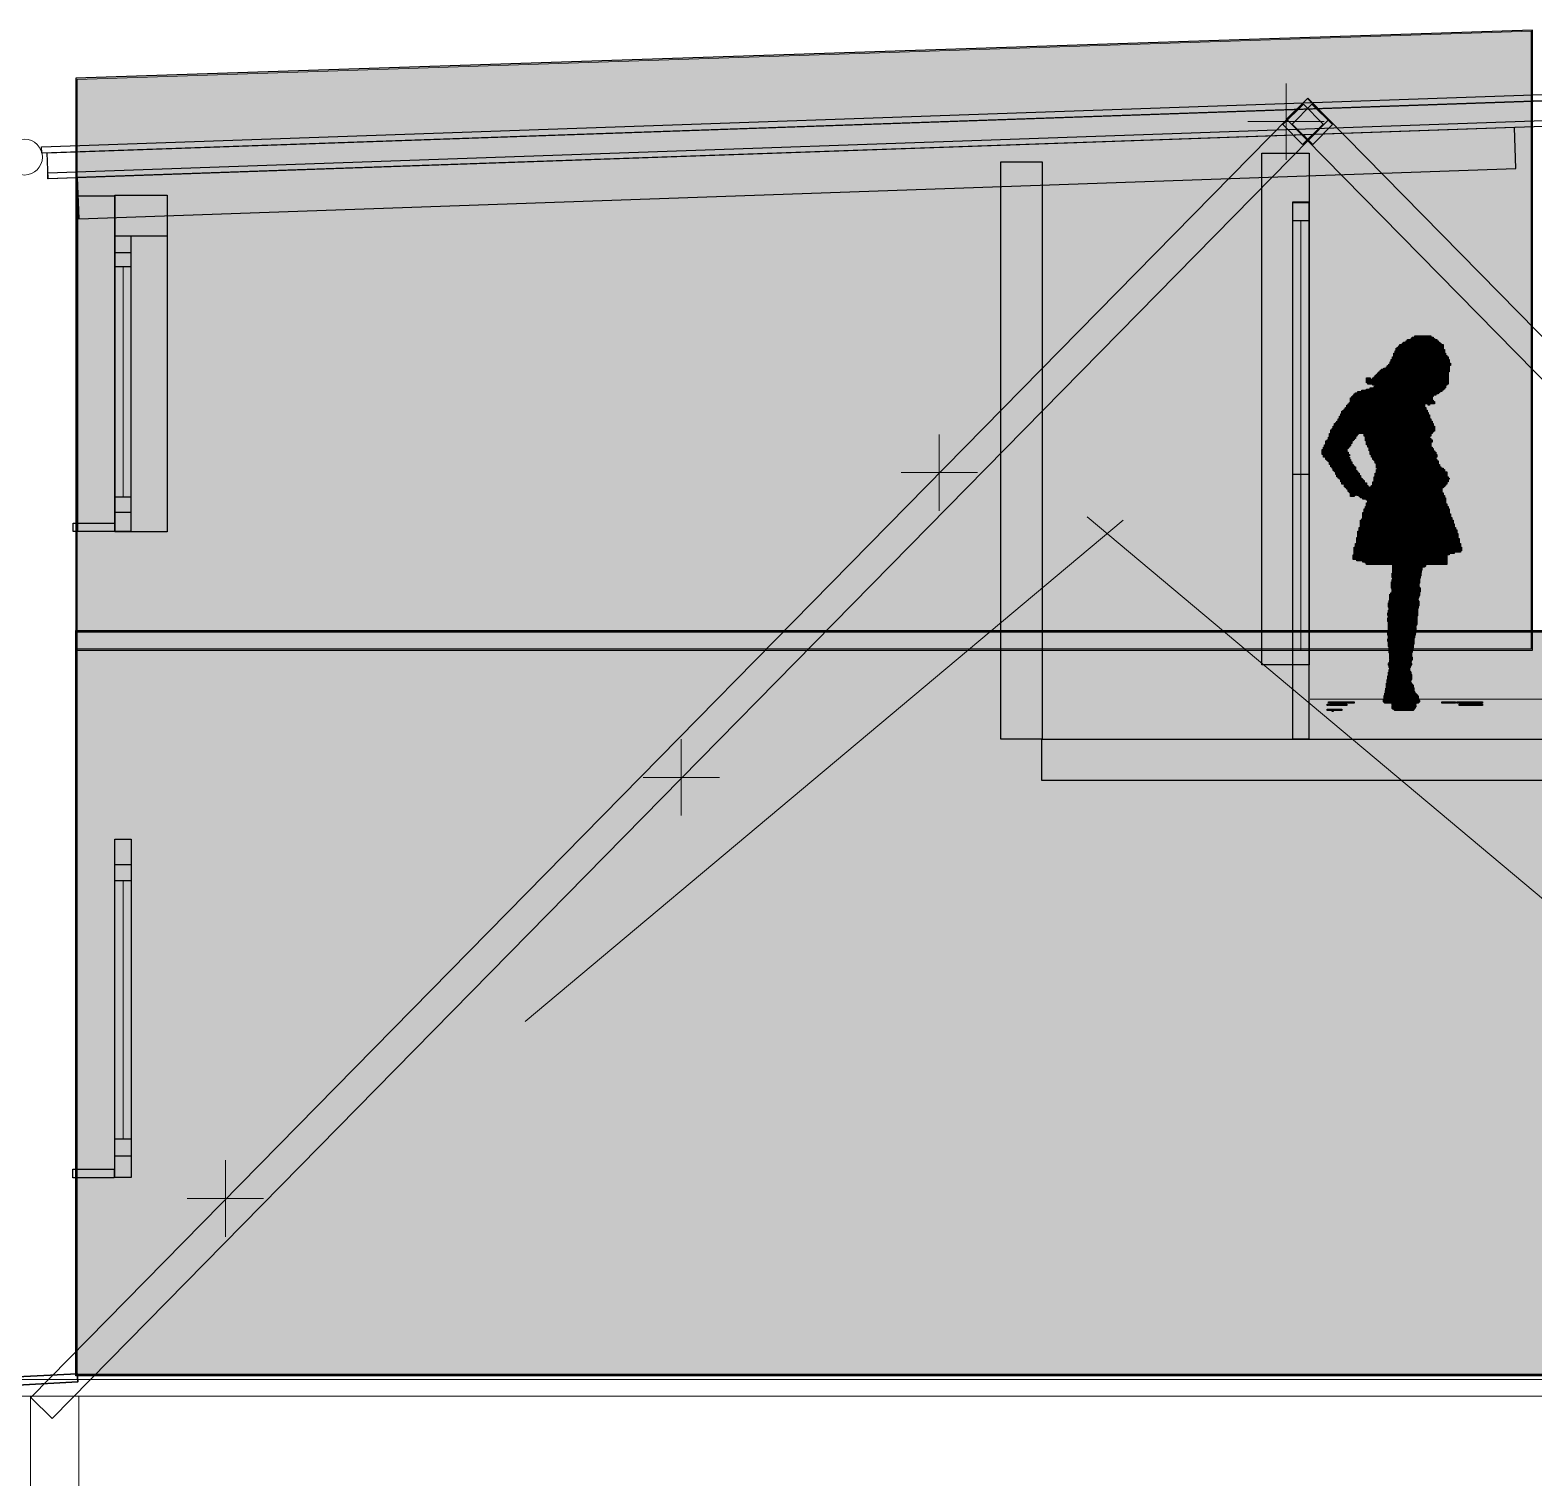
# Model space of a CAD drawing. Header units: millimetres. Extents: x 2 to 42044, y 4087 to 28530.
# Drawn here: x 7389 to 14192, y 17712 to 24261 of the extents above; entities that cross this region are included whole.
import ezdxf

# ---------------------------------------------------------------- set-up
doc = ezdxf.new("R2010")
doc.units = ezdxf.units.MM
doc.header["$LTSCALE"] = 50
doc.linetypes.add('PDF_56-4_56-4_0-0_0-0', pattern=[112.8, 56.4, -56.4, 0, 0])
doc.linetypes.add('PDF_70-6_70-6_0-0_0-0', pattern=[141.2, 70.6, -70.6, 0, 0])
for name, color, linetype in [('00_Wand_Bestand', 7, 'Continuous'), ('01_Daemmung_neu', 9, 'Continuous'), ('05_Linien_stark', 7, 'Continuous'), ('06_Linien_fein', 3, 'Continuous'), ('07_Bemassung', 6, 'Continuous')]:
    doc.layers.add(name, color=color, linetype=linetype)

msp = doc.modelspace()

# ---------------------------------------------------------------- hatches: boundary and pattern name
at = {"layer": '00_Wand_Bestand'}
for points in [[(13619.2, 22861.2), (13753.2, 22861.2), (13753.2, 22855.6), (13619.2, 22855.6)], [(13636, 22866.8), (13742.1, 22866.8), (13742.1, 22861.2), (13636, 22861.2)], [(13641.6, 22872.4), (13736.5, 22872.4), (13736.5, 22866.8), (13641.6, 22866.8)], [(13652.7, 22878), (13725.3, 22878), (13725.3, 22872.3), (13652.7, 22872.3)], [(13557.8, 22799.7), (13792.3, 22799.7), (13792.3, 22794.1), (13557.8, 22794.1)], [(13557.8, 22794), (13792.3, 22794), (13792.3, 22788.5), (13557.8, 22788.5)], [(13557.8, 22788.5), (13797.9, 22788.5), (13797.9, 22782.9), (13557.8, 22782.9)], [(13563.4, 22810.8), (13786.7, 22810.8), (13786.7, 22805.2), (13563.4, 22805.2)], [(13563.4, 22805.3), (13786.7, 22805.3), (13786.7, 22799.7), (13563.4, 22799.7)], [(13569, 22822), (13781.1, 22822), (13781.1, 22816.4), (13569, 22816.4)], [(13569, 22816.4), (13786.7, 22816.4), (13786.7, 22810.9), (13569, 22810.9)], [(13574.5, 22827.6), (13781.1, 22827.6), (13781.1, 22822), (13574.5, 22822)], [(13580.1, 22833.2), (13781.1, 22833.2), (13781.1, 22827.6), (13580.1, 22827.6)], [(13585.7, 22838.8), (13781.1, 22838.8), (13781.1, 22833.2), (13585.7, 22833.2)], [(13596.9, 22844.4), (13770, 22844.4), (13770, 22838.8), (13596.9, 22838.8)], [(13602.5, 22850), (13764.4, 22850), (13764.4, 22844.4), (13602.5, 22844.4)], [(13613.6, 22855.6), (13758.8, 22855.6), (13758.8, 22850), (13613.6, 22850)], [(13496.4, 22721.4), (13809.1, 22721.4), (13809.1, 22715.7), (13496.4, 22715.7)], [(13502, 22727), (13809, 22727), (13809, 22721.4), (13502, 22721.4)], [(13513.2, 22732.6), (13809.1, 22732.6), (13809.1, 22727), (13513.2, 22727)], [(13524.3, 22738.1), (13809.1, 22738.1), (13809.1, 22732.5), (13524.3, 22732.5)], [(13529.9, 22743.7), (13809, 22743.7), (13809, 22738.2), (13529.9, 22738.2)], [(13535.5, 22749.3), (13814.7, 22749.3), (13814.7, 22743.7), (13535.5, 22743.7)], [(13541.1, 22760.5), (13809, 22760.5), (13809, 22754.9), (13541.1, 22754.9)], [(13541.1, 22754.9), (13814.6, 22754.9), (13814.6, 22749.3), (13541.1, 22749.3)], [(13546.6, 22771.7), (13809, 22771.7), (13809, 22766.1), (13546.6, 22766.1)], [(13546.6, 22766.1), (13809, 22766.1), (13809, 22760.5), (13546.6, 22760.5)], [(13552.2, 22782.9), (13803.5, 22782.9), (13803.5, 22777.3), (13552.2, 22777.3)], [(13552.2, 22777.3), (13803.5, 22777.3), (13803.5, 22771.7), (13552.2, 22771.7)], [(13435, 22682.2), (13803.5, 22682.2), (13803.5, 22676.7), (13435, 22676.7)], [(13435, 22676.6), (13803.5, 22676.6), (13803.5, 22671), (13435, 22671)], [(13435, 22671), (13803.5, 22671), (13803.5, 22665.4), (13435, 22665.4)], [(13440.6, 22665.5), (13803.5, 22665.5), (13803.5, 22659.9), (13440.6, 22659.9)], [(13462.9, 22659.8), (13797.9, 22659.8), (13797.9, 22654.3), (13462.9, 22654.3)], [(13468.5, 22693.4), (13803.5, 22693.4), (13803.5, 22687.8), (13468.5, 22687.8)], [(13474.1, 22699), (13803.5, 22699), (13803.5, 22693.4), (13474.1, 22693.4)], [(13474.1, 22654.3), (13792.3, 22654.3), (13792.3, 22648.7), (13474.1, 22648.7)], [(13479.6, 22704.6), (13803.4, 22704.6), (13803.4, 22699), (13479.6, 22699)], [(13485.2, 22710.2), (13803.5, 22710.2), (13803.5, 22704.6), (13485.2, 22704.6)], [(13490.8, 22715.8), (13803.5, 22715.8), (13803.5, 22710.2), (13490.8, 22710.2)], [(13362.4, 22598.4), (13730.9, 22598.4), (13730.9, 22592.7), (13362.4, 22592.7)], [(13362.4, 22592.7), (13730.9, 22592.7), (13730.9, 22587.2), (13362.4, 22587.2)], [(13362.4, 22587.1), (13736.5, 22587.1), (13736.5, 22581.6), (13362.4, 22581.6)], [(13368, 22603.9), (13730.9, 22603.9), (13730.9, 22598.3), (13368, 22598.3)], [(13373.6, 22609.5), (13736.5, 22609.5), (13736.5, 22604), (13373.6, 22604)], [(13379.2, 22615.1), (13747.6, 22615.1), (13747.6, 22609.5), (13379.2, 22609.5)], [(13384.7, 22620.7), (13758.8, 22620.7), (13758.8, 22615.1), (13384.7, 22615.1)], [(13395.9, 22626.3), (13764.4, 22626.3), (13764.4, 22620.7), (13395.9, 22620.7)], [(13412.7, 22631.9), (13775.6, 22631.9), (13775.6, 22626.3), (13412.7, 22626.3)], [(13435, 22637.5), (13781.1, 22637.5), (13781.1, 22631.9), (13435, 22631.9)], [(13451.7, 22643.1), (13786.7, 22643.1), (13786.7, 22637.5), (13451.7, 22637.5)], [(13468.5, 22648.7), (13792.3, 22648.7), (13792.3, 22643.1), (13468.5, 22643.1)], [(13317.8, 22525.7), (13714.1, 22525.7), (13714.1, 22520.1), (13317.8, 22520.1)], [(13317.8, 22520.1), (13719.7, 22520.1), (13719.7, 22514.5), (13317.8, 22514.5)], [(13323.4, 22536.8), (13708.6, 22536.8), (13708.6, 22531.2), (13323.4, 22531.2)], [(13323.4, 22531.2), (13714.1, 22531.2), (13714.1, 22525.6), (13323.4, 22525.6)], [(13328.9, 22542.4), (13708.6, 22542.4), (13708.6, 22536.8), (13328.9, 22536.8)], [(13334.5, 22548), (13703, 22548), (13703, 22542.4), (13334.5, 22542.4)], [(13340.1, 22553.6), (13703, 22553.6), (13703, 22548), (13340.1, 22548)], [(13345.7, 22564.8), (13697.4, 22564.8), (13697.4, 22559.2), (13345.7, 22559.2)], [(13345.7, 22559.2), (13697.4, 22559.2), (13697.4, 22553.6), (13345.7, 22553.6)], [(13356.8, 22576), (13742, 22576), (13742, 22570.4), (13356.8, 22570.4)], [(13362.4, 22581.6), (13742.1, 22581.6), (13742.1, 22576), (13362.4, 22576)], [(13273.1, 22452.9), (13742, 22452.9), (13742, 22447.4), (13273.1, 22447.4)], [(13278.7, 22458.6), (13742.1, 22458.6), (13742.1, 22453), (13278.7, 22453)], [(13284.3, 22469.7), (13742.1, 22469.7), (13742.1, 22464.1), (13284.3, 22464.1)], [(13284.3, 22464.1), (13742.1, 22464.1), (13742.1, 22458.5), (13284.3, 22458.5)], [(13289.8, 22480.9), (13736.5, 22480.9), (13736.5, 22475.3), (13289.8, 22475.3)], [(13289.8, 22475.3), (13736.5, 22475.3), (13736.5, 22469.7), (13289.8, 22469.7)], [(13295.5, 22486.5), (13730.9, 22486.5), (13730.9, 22480.9), (13295.5, 22480.9)], [(13301, 22492.1), (13730.9, 22492.1), (13730.9, 22486.5), (13301, 22486.5)], [(13306.6, 22503.3), (13725.3, 22503.3), (13725.3, 22497.7), (13306.6, 22497.7)], [(13306.6, 22497.7), (13725.3, 22497.7), (13725.3, 22492.1), (13306.6, 22492.1)], [(13312.2, 22514.5), (13719.7, 22514.5), (13719.7, 22508.8), (13312.2, 22508.8)], [(13312.2, 22508.9), (13719.7, 22508.9), (13719.7, 22503.3), (13312.2, 22503.3)], [(13273.1, 22447.4), (13736.5, 22447.4), (13736.5, 22441.8), (13273.1, 22441.8)], [(13273.1, 22441.8), (13730.9, 22441.8), (13730.9, 22436.2), (13273.1, 22436.2)], [(13273.1, 22296.4), (13373.6, 22296.4), (13373.6, 22290.8), (13273.1, 22290.8)], [(13273.1, 22290.8), (13379.2, 22290.8), (13379.2, 22285.2), (13273.1, 22285.2)], [(13479.6, 22296.4), (13507.5, 22296.4), (13507.5, 22290.8), (13479.6, 22290.8)], [(13479.6, 22290.8), (13507.5, 22290.8), (13507.5, 22285.2), (13479.6, 22285.2)], [(13513.2, 22296.4), (13764.4, 22296.4), (13764.4, 22290.8), (13513.2, 22290.8)], [(13513.2, 22290.8), (13764.4, 22290.8), (13764.4, 22285.2), (13513.2, 22285.2)], [(13345.7, 22190.1), (13775.6, 22190.1), (13775.6, 22184.5), (13345.7, 22184.5)], [(13351.3, 22184.5), (13775.6, 22184.5), (13775.6, 22178.9), (13351.3, 22178.9)], [(13351.3, 22178.9), (13775.6, 22178.9), (13775.6, 22173.4), (13351.3, 22173.4)], [(13356.8, 22173.3), (13775.5, 22173.3), (13775.5, 22167.7), (13356.8, 22167.7)], [(13362.4, 22167.8), (13781.1, 22167.8), (13781.1, 22162.2), (13362.4, 22162.2)], [(13407.1, 22151), (13786.7, 22151), (13786.7, 22145.4), (13407.1, 22145.4)], [(13418.3, 22145.4), (13792.3, 22145.4), (13792.3, 22139.8), (13418.3, 22139.8)], [(13435, 22139.8), (13792.3, 22139.8), (13792.3, 22134.2), (13435, 22134.2)], [(13435, 22123), (13792.3, 22123), (13792.3, 22117.4), (13435, 22117.4)], [(13435, 22117.4), (13797.9, 22117.4), (13797.9, 22111.8), (13435, 22111.8)], [(13435, 22111.8), (13797.9, 22111.8), (13797.9, 22106.2), (13435, 22106.2)], [(13440.6, 22134.2), (13792.3, 22134.2), (13792.3, 22128.6), (13440.6, 22128.6)], [(13407.1, 22044.7), (13825.8, 22044.7), (13825.8, 22039.2), (13407.1, 22039.2)], [(13412.7, 22050.3), (13820.2, 22050.3), (13820.2, 22044.7), (13412.7, 22044.7)], [(13418.3, 22078.3), (13809, 22078.3), (13809, 22072.7), (13418.3, 22072.7)], [(13418.3, 22072.7), (13814.6, 22072.7), (13814.6, 22067.1), (13418.3, 22067.1)], [(13418.3, 22067.1), (13814.6, 22067.1), (13814.6, 22061.5), (13418.3, 22061.5)], [(13418.3, 22061.5), (13814.6, 22061.5), (13814.6, 22055.9), (13418.3, 22055.9)], [(13418.3, 22055.9), (13820.2, 22055.9), (13820.2, 22050.3), (13418.3, 22050.3)], [(13423.8, 22095.1), (13809, 22095.1), (13809, 22089.5), (13423.8, 22089.5)], [(13423.8, 22089.5), (13809, 22089.5), (13809, 22083.9), (13423.8, 22083.9)], [(13423.8, 22083.9), (13809, 22083.9), (13809, 22078.3), (13423.8, 22078.3)], [(13429.4, 22106.2), (13803.5, 22106.2), (13803.5, 22100.6), (13429.4, 22100.6)], [(13429.4, 22100.6), (13803.5, 22100.6), (13803.5, 22095), (13429.4, 22095)], [(13395.9, 21994.4), (13842.5, 21994.4), (13842.5, 21988.8), (13395.9, 21988.8)], [(13395.9, 21988.8), (13842.5, 21988.8), (13842.5, 21983.2), (13395.9, 21983.2)], [(13395.9, 21983.2), (13848.1, 21983.2), (13848.1, 21977.6), (13395.9, 21977.6)], [(13395.9, 21977.6), (13848.1, 21977.6), (13848.1, 21972), (13395.9, 21972)], [(13395.9, 21972), (13848.1, 21972), (13848.1, 21966.4), (13395.9, 21966.4)], [(13401.5, 22011.2), (13837, 22011.2), (13837, 22005.6), (13401.5, 22005.6)], [(13401.5, 22005.6), (13837, 22005.6), (13837, 22000), (13401.5, 22000)], [(13401.5, 22000), (13842.6, 22000), (13842.6, 21994.4), (13401.5, 21994.4)], [(13407.1, 22039.1), (13825.8, 22039.1), (13825.8, 22033.5), (13407.1, 22033.5)], [(13407.1, 22033.6), (13825.8, 22033.6), (13825.8, 22028), (13407.1, 22028)], [(13407.1, 22027.9), (13831.4, 22027.9), (13831.4, 22022.3), (13407.1, 22022.3)], [(13407.1, 22022.3), (13831.4, 22022.3), (13831.4, 22016.8), (13407.1, 22016.8)], [(13407.1, 22016.8), (13831.4, 22016.8), (13831.4, 22011.2), (13407.1, 22011.2)], [(13379.2, 21921.7), (13864.9, 21921.7), (13864.9, 21916.1), (13379.2, 21916.1)], [(13379.2, 21916.1), (13864.9, 21916.1), (13864.9, 21910.5), (13379.2, 21910.5)], [(13379.2, 21910.5), (13864.9, 21910.5), (13864.9, 21904.9), (13379.2, 21904.9)], [(13379.2, 21904.9), (13859.3, 21904.9), (13859.3, 21899.3), (13379.2, 21899.3)], [(13384.7, 21938.5), (13859.3, 21938.5), (13859.3, 21932.9), (13384.7, 21932.9)], [(13384.7, 21932.9), (13859.3, 21932.9), (13859.3, 21927.3), (13384.7, 21927.3)], [(13384.7, 21927.3), (13859.3, 21927.3), (13859.3, 21921.7), (13384.7, 21921.7)], [(13390.4, 21966.4), (13848.1, 21966.4), (13848.1, 21960.8), (13390.4, 21960.8)], [(13390.4, 21960.9), (13853.7, 21960.9), (13853.7, 21955.3), (13390.4, 21955.3)], [(13390.4, 21955.2), (13853.7, 21955.2), (13853.7, 21949.7), (13390.4, 21949.7)], [(13390.4, 21949.7), (13853.7, 21949.7), (13853.7, 21944), (13390.4, 21944)], [(13390.4, 21944.1), (13853.7, 21944.1), (13853.7, 21938.5), (13390.4, 21938.5)], [(13373.6, 21888.1), (13797.9, 21888.1), (13797.9, 21882.6), (13373.6, 21882.6)], [(13373.6, 21882.6), (13797.9, 21882.6), (13797.9, 21877), (13373.6, 21877)], [(13373.6, 21877), (13797.9, 21877), (13797.9, 21871.4), (13373.6, 21871.4)], [(13373.6, 21871.4), (13797.9, 21871.4), (13797.9, 21865.8), (13373.6, 21865.8)], [(13379.2, 21899.3), (13831.4, 21899.3), (13831.4, 21893.7), (13379.2, 21893.7)], [(13379.2, 21893.7), (13809, 21893.7), (13809, 21888.1), (13379.2, 21888.1)], [(13390.4, 21865.8), (13797.9, 21865.8), (13797.9, 21860.2), (13390.4, 21860.2)], [(13418.3, 21860.2), (13797.9, 21860.2), (13797.9, 21854.6), (13418.3, 21854.6)], [(13429.4, 21854.6), (13797.9, 21854.6), (13797.9, 21849), (13429.4, 21849)], [(13435, 21849), (13797.9, 21849), (13797.9, 21843.4), (13435, 21843.4)], [(13256.4, 21211.5), (13262, 21211.5), (13262, 21205.9), (13256.4, 21205.9)], [(13261.9, 21222.7), (13379.2, 21222.7), (13379.2, 21217.1), (13261.9, 21217.1)], [(13267.5, 21211.5), (13345.7, 21211.5), (13345.7, 21205.9), (13267.5, 21205.9)], [(13775.5, 21222.7), (13837, 21222.7), (13837, 21217.1), (13775.5, 21217.1)], [(13842.5, 21222.7), (13959.8, 21222.7), (13959.8, 21217.1), (13842.5, 21217.1)], [(13853.7, 21211.5), (13959.8, 21211.5), (13959.8, 21205.9), (13853.7, 21205.9)]]:
    msp.add_hatch(color=7, dxfattribs=at).paths.add_polyline_path(points)
at = {"layer": '01_Daemmung_neu'}
for points in [[(14184.6, 21456.2), (14184.6, 24261.3), (7596.8, 24043.3), (7596.8, 21456.2)], [(13149.3, 23926.4), (13055.7, 23834.4), (13145.6, 23743), (13239.1, 23835)], [(13187.4, 23926.5), (13281, 23834.5), (13191.3, 23743.3), (13097.8, 23835.3)], [(7596.5, 21545.3), (18780, 21545.3), (18780, 18174), (7596.5, 18174)]]:
    msp.add_hatch(color=7, dxfattribs=at).paths.add_polyline_path(points)
at = {"layer": '07_Bemassung'}
for points in [[(13256.4, 21189.2), (13323.4, 21189.2), (13323.4, 21183.6), (13256.4, 21183.6)], [(13278.7, 21183.5), (13284.3, 21183.5), (13284.3, 21178), (13278.7, 21178)]]:
    msp.add_hatch(color=7, dxfattribs=at).paths.add_polyline_path(points)

# ---------------------------------------------------------------- linework, layer by layer
at = {"layer": '00_Wand_Bestand'}
for points in [[(13619.2, 22861.2), (13753.2, 22861.2), (13753.2, 22855.6), (13619.2, 22855.6)], [(13636, 22866.8), (13742.1, 22866.8), (13742.1, 22861.2), (13636, 22861.2)], [(13641.6, 22872.4), (13736.5, 22872.4), (13736.5, 22866.8), (13641.6, 22866.8)], [(13652.7, 22878), (13725.3, 22878), (13725.3, 22872.3), (13652.7, 22872.3)], [(13557.8, 22799.7), (13792.3, 22799.7), (13792.3, 22794.1), (13557.8, 22794.1)], [(13557.8, 22794), (13792.3, 22794), (13792.3, 22788.5), (13557.8, 22788.5)], [(13557.8, 22788.5), (13797.9, 22788.5), (13797.9, 22782.9), (13557.8, 22782.9)], [(13563.4, 22810.8), (13786.7, 22810.8), (13786.7, 22805.2), (13563.4, 22805.2)], [(13563.4, 22805.3), (13786.7, 22805.3), (13786.7, 22799.7), (13563.4, 22799.7)], [(13569, 22822), (13781.1, 22822), (13781.1, 22816.4), (13569, 22816.4)], [(13569, 22816.4), (13786.7, 22816.4), (13786.7, 22810.9), (13569, 22810.9)], [(13574.5, 22827.6), (13781.1, 22827.6), (13781.1, 22822), (13574.5, 22822)], [(13580.1, 22833.2), (13781.1, 22833.2), (13781.1, 22827.6), (13580.1, 22827.6)], [(13585.7, 22838.8), (13781.1, 22838.8), (13781.1, 22833.2), (13585.7, 22833.2)], [(13596.9, 22844.4), (13770, 22844.4), (13770, 22838.8), (13596.9, 22838.8)], [(13602.5, 22850), (13764.4, 22850), (13764.4, 22844.4), (13602.5, 22844.4)], [(13613.6, 22855.6), (13758.8, 22855.6), (13758.8, 22850), (13613.6, 22850)], [(13496.4, 22721.4), (13809.1, 22721.4), (13809.1, 22715.7), (13496.4, 22715.7)], [(13502, 22727), (13809, 22727), (13809, 22721.4), (13502, 22721.4)], [(13513.2, 22732.6), (13809.1, 22732.6), (13809.1, 22727), (13513.2, 22727)], [(13524.3, 22738.1), (13809.1, 22738.1), (13809.1, 22732.5), (13524.3, 22732.5)], [(13529.9, 22743.7), (13809, 22743.7), (13809, 22738.2), (13529.9, 22738.2)], [(13535.5, 22749.3), (13814.7, 22749.3), (13814.7, 22743.7), (13535.5, 22743.7)], [(13541.1, 22760.5), (13809, 22760.5), (13809, 22754.9), (13541.1, 22754.9)], [(13541.1, 22754.9), (13814.6, 22754.9), (13814.6, 22749.3), (13541.1, 22749.3)], [(13546.6, 22771.7), (13809, 22771.7), (13809, 22766.1), (13546.6, 22766.1)], [(13546.6, 22766.1), (13809, 22766.1), (13809, 22760.5), (13546.6, 22760.5)], [(13552.2, 22782.9), (13803.5, 22782.9), (13803.5, 22777.3), (13552.2, 22777.3)], [(13552.2, 22777.3), (13803.5, 22777.3), (13803.5, 22771.7), (13552.2, 22771.7)], [(13435, 22682.2), (13803.5, 22682.2), (13803.5, 22676.7), (13435, 22676.7)], [(13435, 22676.6), (13803.5, 22676.6), (13803.5, 22671), (13435, 22671)], [(13435, 22671), (13803.5, 22671), (13803.5, 22665.4), (13435, 22665.4)], [(13440.6, 22665.5), (13803.5, 22665.5), (13803.5, 22659.9), (13440.6, 22659.9)], [(13462.9, 22659.8), (13797.9, 22659.8), (13797.9, 22654.3), (13462.9, 22654.3)], [(13468.5, 22693.4), (13803.5, 22693.4), (13803.5, 22687.8), (13468.5, 22687.8)], [(13474.1, 22699), (13803.5, 22699), (13803.5, 22693.4), (13474.1, 22693.4)], [(13474.1, 22654.3), (13792.3, 22654.3), (13792.3, 22648.7), (13474.1, 22648.7)], [(13479.6, 22704.6), (13803.4, 22704.6), (13803.4, 22699), (13479.6, 22699)], [(13485.2, 22710.2), (13803.5, 22710.2), (13803.5, 22704.6), (13485.2, 22704.6)], [(13490.8, 22715.8), (13803.5, 22715.8), (13803.5, 22710.2), (13490.8, 22710.2)], [(13362.4, 22598.4), (13730.9, 22598.4), (13730.9, 22592.7), (13362.4, 22592.7)], [(13362.4, 22592.7), (13730.9, 22592.7), (13730.9, 22587.2), (13362.4, 22587.2)], [(13362.4, 22587.1), (13736.5, 22587.1), (13736.5, 22581.6), (13362.4, 22581.6)], [(13368, 22603.9), (13730.9, 22603.9), (13730.9, 22598.3), (13368, 22598.3)], [(13373.6, 22609.5), (13736.5, 22609.5), (13736.5, 22604), (13373.6, 22604)], [(13379.2, 22615.1), (13747.6, 22615.1), (13747.6, 22609.5), (13379.2, 22609.5)], [(13384.7, 22620.7), (13758.8, 22620.7), (13758.8, 22615.1), (13384.7, 22615.1)], [(13395.9, 22626.3), (13764.4, 22626.3), (13764.4, 22620.7), (13395.9, 22620.7)], [(13412.7, 22631.9), (13775.6, 22631.9), (13775.6, 22626.3), (13412.7, 22626.3)], [(13435, 22637.5), (13781.1, 22637.5), (13781.1, 22631.9), (13435, 22631.9)], [(13451.7, 22643.1), (13786.7, 22643.1), (13786.7, 22637.5), (13451.7, 22637.5)], [(13468.5, 22648.7), (13792.3, 22648.7), (13792.3, 22643.1), (13468.5, 22643.1)], [(13317.8, 22525.7), (13714.1, 22525.7), (13714.1, 22520.1), (13317.8, 22520.1)], [(13317.8, 22520.1), (13719.7, 22520.1), (13719.7, 22514.5), (13317.8, 22514.5)], [(13323.4, 22536.8), (13708.6, 22536.8), (13708.6, 22531.2), (13323.4, 22531.2)], [(13323.4, 22531.2), (13714.1, 22531.2), (13714.1, 22525.6), (13323.4, 22525.6)], [(13328.9, 22542.4), (13708.6, 22542.4), (13708.6, 22536.8), (13328.9, 22536.8)], [(13334.5, 22548), (13703, 22548), (13703, 22542.4), (13334.5, 22542.4)], [(13340.1, 22553.6), (13703, 22553.6), (13703, 22548), (13340.1, 22548)], [(13345.7, 22564.8), (13697.4, 22564.8), (13697.4, 22559.2), (13345.7, 22559.2)], [(13345.7, 22559.2), (13697.4, 22559.2), (13697.4, 22553.6), (13345.7, 22553.6)], [(13356.8, 22576), (13742, 22576), (13742, 22570.4), (13356.8, 22570.4)], [(13362.4, 22581.6), (13742.1, 22581.6), (13742.1, 22576), (13362.4, 22576)], [(13273.1, 22452.9), (13742, 22452.9), (13742, 22447.4), (13273.1, 22447.4)], [(13278.7, 22458.6), (13742.1, 22458.6), (13742.1, 22453), (13278.7, 22453)], [(13284.3, 22469.7), (13742.1, 22469.7), (13742.1, 22464.1), (13284.3, 22464.1)], [(13284.3, 22464.1), (13742.1, 22464.1), (13742.1, 22458.5), (13284.3, 22458.5)], [(13289.8, 22480.9), (13736.5, 22480.9), (13736.5, 22475.3), (13289.8, 22475.3)], [(13289.8, 22475.3), (13736.5, 22475.3), (13736.5, 22469.7), (13289.8, 22469.7)], [(13295.5, 22486.5), (13730.9, 22486.5), (13730.9, 22480.9), (13295.5, 22480.9)], [(13301, 22492.1), (13730.9, 22492.1), (13730.9, 22486.5), (13301, 22486.5)], [(13306.6, 22503.3), (13725.3, 22503.3), (13725.3, 22497.7), (13306.6, 22497.7)], [(13306.6, 22497.7), (13725.3, 22497.7), (13725.3, 22492.1), (13306.6, 22492.1)], [(13312.2, 22514.5), (13719.7, 22514.5), (13719.7, 22508.8), (13312.2, 22508.8)], [(13312.2, 22508.9), (13719.7, 22508.9), (13719.7, 22503.3), (13312.2, 22503.3)], [(13273.1, 22447.4), (13736.5, 22447.4), (13736.5, 22441.8), (13273.1, 22441.8)], [(13273.1, 22441.8), (13730.9, 22441.8), (13730.9, 22436.2), (13273.1, 22436.2)], [(13273.1, 22296.4), (13373.6, 22296.4), (13373.6, 22290.8), (13273.1, 22290.8)], [(13273.1, 22290.8), (13379.2, 22290.8), (13379.2, 22285.2), (13273.1, 22285.2)], [(13479.6, 22296.4), (13507.5, 22296.4), (13507.5, 22290.8), (13479.6, 22290.8)], [(13479.6, 22290.8), (13507.5, 22290.8), (13507.5, 22285.2), (13479.6, 22285.2)], [(13513.2, 22296.4), (13764.4, 22296.4), (13764.4, 22290.8), (13513.2, 22290.8)], [(13513.2, 22290.8), (13764.4, 22290.8), (13764.4, 22285.2), (13513.2, 22285.2)], [(13345.7, 22190.1), (13775.6, 22190.1), (13775.6, 22184.5), (13345.7, 22184.5)], [(13351.3, 22184.5), (13775.6, 22184.5), (13775.6, 22178.9), (13351.3, 22178.9)], [(13351.3, 22178.9), (13775.6, 22178.9), (13775.6, 22173.4), (13351.3, 22173.4)], [(13356.8, 22173.3), (13775.5, 22173.3), (13775.5, 22167.7), (13356.8, 22167.7)], [(13362.4, 22167.8), (13781.1, 22167.8), (13781.1, 22162.2), (13362.4, 22162.2)], [(13407.1, 22151), (13786.7, 22151), (13786.7, 22145.4), (13407.1, 22145.4)], [(13418.3, 22145.4), (13792.3, 22145.4), (13792.3, 22139.8), (13418.3, 22139.8)], [(13435, 22139.8), (13792.3, 22139.8), (13792.3, 22134.2), (13435, 22134.2)], [(13435, 22123), (13792.3, 22123), (13792.3, 22117.4), (13435, 22117.4)], [(13435, 22117.4), (13797.9, 22117.4), (13797.9, 22111.8), (13435, 22111.8)], [(13435, 22111.8), (13797.9, 22111.8), (13797.9, 22106.2), (13435, 22106.2)], [(13440.6, 22134.2), (13792.3, 22134.2), (13792.3, 22128.6), (13440.6, 22128.6)], [(13407.1, 22044.7), (13825.8, 22044.7), (13825.8, 22039.2), (13407.1, 22039.2)], [(13412.7, 22050.3), (13820.2, 22050.3), (13820.2, 22044.7), (13412.7, 22044.7)], [(13418.3, 22078.3), (13809, 22078.3), (13809, 22072.7), (13418.3, 22072.7)], [(13418.3, 22072.7), (13814.6, 22072.7), (13814.6, 22067.1), (13418.3, 22067.1)], [(13418.3, 22067.1), (13814.6, 22067.1), (13814.6, 22061.5), (13418.3, 22061.5)], [(13418.3, 22061.5), (13814.6, 22061.5), (13814.6, 22055.9), (13418.3, 22055.9)], [(13418.3, 22055.9), (13820.2, 22055.9), (13820.2, 22050.3), (13418.3, 22050.3)], [(13423.8, 22095.1), (13809, 22095.1), (13809, 22089.5), (13423.8, 22089.5)], [(13423.8, 22089.5), (13809, 22089.5), (13809, 22083.9), (13423.8, 22083.9)], [(13423.8, 22083.9), (13809, 22083.9), (13809, 22078.3), (13423.8, 22078.3)], [(13429.4, 22106.2), (13803.5, 22106.2), (13803.5, 22100.6), (13429.4, 22100.6)], [(13429.4, 22100.6), (13803.5, 22100.6), (13803.5, 22095), (13429.4, 22095)], [(13395.9, 21994.4), (13842.5, 21994.4), (13842.5, 21988.8), (13395.9, 21988.8)], [(13395.9, 21988.8), (13842.5, 21988.8), (13842.5, 21983.2), (13395.9, 21983.2)], [(13395.9, 21983.2), (13848.1, 21983.2), (13848.1, 21977.6), (13395.9, 21977.6)], [(13395.9, 21977.6), (13848.1, 21977.6), (13848.1, 21972), (13395.9, 21972)], [(13395.9, 21972), (13848.1, 21972), (13848.1, 21966.4), (13395.9, 21966.4)], [(13401.5, 22011.2), (13837, 22011.2), (13837, 22005.6), (13401.5, 22005.6)], [(13401.5, 22005.6), (13837, 22005.6), (13837, 22000), (13401.5, 22000)], [(13401.5, 22000), (13842.6, 22000), (13842.6, 21994.4), (13401.5, 21994.4)], [(13407.1, 22039.1), (13825.8, 22039.1), (13825.8, 22033.5), (13407.1, 22033.5)], [(13407.1, 22033.6), (13825.8, 22033.6), (13825.8, 22028), (13407.1, 22028)], [(13407.1, 22027.9), (13831.4, 22027.9), (13831.4, 22022.3), (13407.1, 22022.3)], [(13407.1, 22022.3), (13831.4, 22022.3), (13831.4, 22016.8), (13407.1, 22016.8)], [(13407.1, 22016.8), (13831.4, 22016.8), (13831.4, 22011.2), (13407.1, 22011.2)], [(13379.2, 21921.7), (13864.9, 21921.7), (13864.9, 21916.1), (13379.2, 21916.1)], [(13379.2, 21916.1), (13864.9, 21916.1), (13864.9, 21910.5), (13379.2, 21910.5)], [(13379.2, 21910.5), (13864.9, 21910.5), (13864.9, 21904.9), (13379.2, 21904.9)], [(13379.2, 21904.9), (13859.3, 21904.9), (13859.3, 21899.3), (13379.2, 21899.3)], [(13384.7, 21938.5), (13859.3, 21938.5), (13859.3, 21932.9), (13384.7, 21932.9)], [(13384.7, 21932.9), (13859.3, 21932.9), (13859.3, 21927.3), (13384.7, 21927.3)], [(13384.7, 21927.3), (13859.3, 21927.3), (13859.3, 21921.7), (13384.7, 21921.7)], [(13390.4, 21966.4), (13848.1, 21966.4), (13848.1, 21960.8), (13390.4, 21960.8)], [(13390.4, 21960.9), (13853.7, 21960.9), (13853.7, 21955.3), (13390.4, 21955.3)], [(13390.4, 21955.2), (13853.7, 21955.2), (13853.7, 21949.7), (13390.4, 21949.7)], [(13390.4, 21949.7), (13853.7, 21949.7), (13853.7, 21944), (13390.4, 21944)], [(13390.4, 21944.1), (13853.7, 21944.1), (13853.7, 21938.5), (13390.4, 21938.5)], [(13373.6, 21888.1), (13797.9, 21888.1), (13797.9, 21882.6), (13373.6, 21882.6)], [(13373.6, 21882.6), (13797.9, 21882.6), (13797.9, 21877), (13373.6, 21877)], [(13373.6, 21877), (13797.9, 21877), (13797.9, 21871.4), (13373.6, 21871.4)], [(13373.6, 21871.4), (13797.9, 21871.4), (13797.9, 21865.8), (13373.6, 21865.8)], [(13379.2, 21899.3), (13831.4, 21899.3), (13831.4, 21893.7), (13379.2, 21893.7)], [(13379.2, 21893.7), (13809, 21893.7), (13809, 21888.1), (13379.2, 21888.1)], [(13390.4, 21865.8), (13797.9, 21865.8), (13797.9, 21860.2), (13390.4, 21860.2)], [(13418.3, 21860.2), (13797.9, 21860.2), (13797.9, 21854.6), (13418.3, 21854.6)], [(13429.4, 21854.6), (13797.9, 21854.6), (13797.9, 21849), (13429.4, 21849)], [(13435, 21849), (13797.9, 21849), (13797.9, 21843.4), (13435, 21843.4)], [(13256.4, 21211.5), (13262, 21211.5), (13262, 21205.9), (13256.4, 21205.9)], [(13261.9, 21222.7), (13379.2, 21222.7), (13379.2, 21217.1), (13261.9, 21217.1)], [(13267.5, 21211.5), (13345.7, 21211.5), (13345.7, 21205.9), (13267.5, 21205.9)], [(13775.5, 21222.7), (13837, 21222.7), (13837, 21217.1), (13775.5, 21217.1)], [(13842.5, 21222.7), (13959.8, 21222.7), (13959.8, 21217.1), (13842.5, 21217.1)], [(13853.7, 21211.5), (13959.8, 21211.5), (13959.8, 21205.9), (13853.7, 21205.9)]]:
    msp.add_lwpolyline(points, close=True, dxfattribs=at)
at = {"layer": '01_Daemmung_neu'}
for points in [[(14184.6, 21456.2), (14184.6, 24261.3), (7596.8, 24043.3), (7596.8, 21456.2)], [(13149.3, 23926.4), (13055.7, 23834.4), (13145.6, 23743), (13239.1, 23835)], [(13187.4, 23926.5), (13281, 23834.5), (13191.3, 23743.3), (13097.8, 23835.3)], [(7596.5, 21545.3), (18780, 21545.3), (18780, 18174), (7596.5, 18174)]]:
    msp.add_lwpolyline(points, close=True, dxfattribs=at)
at = {"layer": '05_Linien_stark', "lineweight": 15}
msp.add_line((18780.2, 21234.1), (13179.2, 21234.1), dxfattribs=at)
at = {"layer": '05_Linien_stark', "lineweight": 20}
msp.add_lwpolyline([(14179.3, 21461.5), (14179.3, 24255.8), (7602.1, 24038.1), (7602.1, 21461.5)], close=True, dxfattribs=at)
at = {"layer": '05_Linien_stark', "lineweight": 15}
for points in [[(13166.9, 23952.1), (13263.8, 23856.9), (7489.4, 17980.9), (7392.5, 18076.1)], [(13169.4, 23952.9), (13072.5, 23857.7), (18863.4, 17964.9), (18960.3, 18060.1)]]:
    msp.add_lwpolyline(points, close=True, dxfattribs=at)
at = {"layer": '05_Linien_stark', "lineweight": 25}
for points in [[(7442.8, 23704.2), (7441.8, 23733.3), (14360, 23974.9), (14361, 23945.8)], [(7470.6, 23589.1), (7466.5, 23705.4), (14361, 23946.1), (14365, 23829.9)], [(7470.3, 23589.1), (7469.4, 23615.8), (14364.1, 23856.6), (14365, 23829.9)], [(7602.8, 23594.1), (7609.3, 23407.5), (14110.5, 23634.6), (14104, 23821.1)], [(12961.2, 23703.9), (13175.5, 23703.9), (13175.5, 21389.4), (12961.2, 21389.4)], [(11780.6, 23664.9), (11967.3, 23664.9), (11967.3, 21053.1), (11780.6, 21053.1)], [(7604.8, 23511), (7772.3, 23511), (7772.3, 21993.5), (7604.8, 21993.5)], [(7772.3, 23514.2), (8009, 23514.2), (8009, 23328.7), (7772.3, 23328.7)], [(7772.3, 23514.2), (8009.3, 23514.2), (8009.3, 21992), (7772.3, 21992)], [(13100.9, 23483.7), (13174.3, 23483.7), (13174.3, 21054.2), (13100.9, 21054.2)], [(13101, 23481.8), (13174.4, 23481.8), (13174.4, 22250.4), (13101, 22250.4)], [(13100.7, 23400), (13174.1, 23400), (13174.1, 21454.7), (13100.7, 21454.7)], [(7772.2, 23330.8), (7845.5, 23330.8), (7845.5, 21993.1), (7772.2, 21993.1)], [(7772.1, 23255.3), (7845.5, 23255.3), (7845.5, 22079.4), (7772.1, 22079.4)], [(7772.4, 23191.2), (7845.8, 23191.2), (7845.8, 22147.9), (7772.4, 22147.9)], [(7585, 22030.6), (7772, 22030.6), (7772, 21992.4), (7585, 21992.4)], [(7602.7, 21539.1), (18773.8, 21539.1), (18773.8, 18180.2), (7602.7, 18180.2)], [(11966.3, 21053.5), (18774, 21053.5), (18774, 20866.8), (11966.3, 20866.8)], [(7772.5, 20601.4), (7845.9, 20601.4), (7845.9, 19070.8), (7772.5, 19070.8)], [(7772.5, 20486.4), (7845.9, 20486.4), (7845.9, 19167.5), (7772.5, 19167.5)], [(7772.8, 20414.6), (7846.2, 20414.6), (7846.2, 19244.2), (7772.8, 19244.2)], [(7582.5, 19107.7), (7769.6, 19107.7), (7769.6, 19069.5), (7582.5, 19069.5)]]:
    msp.add_lwpolyline(points, close=True, dxfattribs=at)
at = {"layer": '05_Linien_stark', "lineweight": 211}
for points in [[(13557.8, 21843.4), (13697.4, 21843.4), (13697.4, 21837.8), (13557.8, 21837.8)], [(13557.8, 21837.8), (13680.6, 21837.8), (13680.6, 21832.3), (13557.8, 21832.3)], [(13555, 21804.3), (13675.1, 21804.3), (13675.1, 21798.7), (13555, 21798.7)], [(13555, 21798.7), (13675.1, 21798.7), (13675.1, 21793.1), (13555, 21793.1)], [(13555, 21793.1), (13672.3, 21793.1), (13672.3, 21787.5), (13555, 21787.5)], [(13555, 21776.3), (13669.5, 21776.3), (13669.5, 21770.7), (13555, 21770.7)], [(13555, 21770.7), (13669.5, 21770.7), (13669.5, 21765.1), (13555, 21765.1)], [(13557.8, 21832.2), (13680.6, 21832.2), (13680.6, 21826.6), (13557.8, 21826.6)], [(13557.8, 21826.7), (13680.6, 21826.7), (13680.6, 21821), (13557.8, 21821)], [(13557.8, 21821), (13677.8, 21821), (13677.8, 21815.4), (13557.8, 21815.4)], [(13557.8, 21815.4), (13677.8, 21815.4), (13677.8, 21809.9), (13557.8, 21809.9)], [(13557.8, 21809.9), (13675, 21809.9), (13675, 21804.3), (13557.8, 21804.3)], [(13557.8, 21787.5), (13672.3, 21787.5), (13672.3, 21781.9), (13557.8, 21781.9)], [(13557.8, 21781.9), (13669.5, 21781.9), (13669.5, 21776.3), (13557.8, 21776.3)], [(13543.9, 21709.2), (13669.5, 21709.2), (13669.5, 21703.6), (13543.9, 21703.6)], [(13543.9, 21703.6), (13666.7, 21703.6), (13666.7, 21698), (13543.9, 21698)], [(13549.4, 21714.8), (13669.5, 21714.8), (13669.5, 21709.2), (13549.4, 21709.2)], [(13552.2, 21765.1), (13669.5, 21765.1), (13669.5, 21759.5), (13552.2, 21759.5)], [(13552.2, 21759.5), (13666.7, 21759.5), (13666.7, 21753.9), (13552.2, 21753.9)], [(13552.2, 21753.9), (13666.7, 21753.9), (13666.7, 21748.4), (13552.2, 21748.4)], [(13552.2, 21748.4), (13663.9, 21748.4), (13663.9, 21742.8), (13552.2, 21742.8)], [(13552.2, 21742.7), (13663.9, 21742.7), (13663.9, 21737.1), (13552.2, 21737.1)], [(13555, 21737.2), (13672.3, 21737.2), (13672.3, 21731.6), (13555, 21731.6)], [(13555, 21726), (13672.3, 21726), (13672.3, 21720.4), (13555, 21720.4)], [(13557.8, 21731.5), (13672.3, 21731.5), (13672.3, 21726), (13557.8, 21726)], [(13557.8, 21720.4), (13669.5, 21720.4), (13669.5, 21714.8), (13557.8, 21714.8)], [(13538.3, 21670.1), (13663.9, 21670.1), (13663.9, 21664.5), (13538.3, 21664.5)], [(13538.3, 21664.5), (13666.7, 21664.5), (13666.7, 21658.9), (13538.3, 21658.9)], [(13538.3, 21658.9), (13661.1, 21658.9), (13661.1, 21653.3), (13538.3, 21653.3)], [(13538.3, 21636.5), (13661.1, 21636.5), (13661.1, 21630.9), (13538.3, 21630.9)], [(13541.1, 21681.2), (13663.9, 21681.2), (13663.9, 21675.7), (13541.1, 21675.7)], [(13541.1, 21675.7), (13666.7, 21675.7), (13666.7, 21670.1), (13541.1, 21670.1)], [(13541.1, 21653.3), (13663.9, 21653.3), (13663.9, 21647.7), (13541.1, 21647.7)], [(13541.1, 21647.7), (13661.1, 21647.7), (13661.1, 21642.1), (13541.1, 21642.1)], [(13541.1, 21642.1), (13661.1, 21642.1), (13661.1, 21636.5), (13541.1, 21636.5)], [(13543.9, 21698), (13663.9, 21698), (13663.9, 21692.4), (13543.9, 21692.4)], [(13543.9, 21692.4), (13661.1, 21692.4), (13661.1, 21686.8), (13543.9, 21686.8)], [(13543.9, 21686.8), (13658.3, 21686.8), (13658.3, 21681.2), (13543.9, 21681.2)], [(13535.5, 21625.3), (13661.1, 21625.3), (13661.1, 21619.7), (13535.5, 21619.7)], [(13535.5, 21619.7), (13661.1, 21619.7), (13661.1, 21614.1), (13535.5, 21614.1)], [(13535.5, 21603), (13658.3, 21603), (13658.3, 21597.4), (13535.5, 21597.4)], [(13535.5, 21597.4), (13658.3, 21597.4), (13658.3, 21591.8), (13535.5, 21591.8)], [(13535.5, 21591.8), (13658.3, 21591.8), (13658.3, 21586.2), (13535.5, 21586.2)], [(13538.3, 21630.9), (13661.1, 21630.9), (13661.1, 21625.3), (13538.3, 21625.3)], [(13538.3, 21614.1), (13658.3, 21614.1), (13658.3, 21608.6), (13538.3, 21608.6)], [(13538.3, 21608.5), (13658.3, 21608.5), (13658.3, 21602.9), (13538.3, 21602.9)], [(13538.3, 21586.2), (13655.5, 21586.2), (13655.5, 21580.6), (13538.3, 21580.6)], [(13538.3, 21580.6), (13658.3, 21580.6), (13658.3, 21575), (13538.3, 21575)], [(13538.3, 21575), (13655.5, 21575), (13655.5, 21569.4), (13538.3, 21569.4)], [(13538.3, 21569.4), (13652.7, 21569.4), (13652.7, 21563.8), (13538.3, 21563.8)], [(13538.3, 21563.8), (13649.9, 21563.8), (13649.9, 21558.2), (13538.3, 21558.2)], [(13535.5, 21541.4), (13652.7, 21541.4), (13652.7, 21535.8), (13535.5, 21535.8)], [(13535.5, 21535.8), (13649.9, 21535.8), (13649.9, 21530.2), (13535.5, 21530.2)], [(13535.5, 21530.3), (13649.9, 21530.3), (13649.9, 21524.7), (13535.5, 21524.7)], [(13535.5, 21507.9), (13644.4, 21507.9), (13644.4, 21502.3), (13535.5, 21502.3)], [(13535.5, 21502.3), (13644.4, 21502.3), (13644.4, 21496.7), (13535.5, 21496.7)], [(13538.3, 21558.2), (13652.7, 21558.2), (13652.7, 21552.6), (13538.3, 21552.6)], [(13538.3, 21552.6), (13652.7, 21552.6), (13652.7, 21547), (13538.3, 21547)], [(13538.3, 21547), (13652.7, 21547), (13652.7, 21541.4), (13538.3, 21541.4)], [(13538.3, 21524.6), (13647.2, 21524.6), (13647.2, 21519.1), (13538.3, 21519.1)], [(13538.3, 21519.1), (13647.2, 21519.1), (13647.2, 21513.5), (13538.3, 21513.5)], [(13538.3, 21513.5), (13644.4, 21513.5), (13644.4, 21507.9), (13538.3, 21507.9)], [(13538.3, 21496.7), (13644.4, 21496.7), (13644.4, 21491.1), (13538.3, 21491.1)], [(13538.3, 21491.1), (13644.4, 21491.1), (13644.4, 21485.5), (13538.3, 21485.5)], [(13538.3, 21485.5), (13641.6, 21485.5), (13641.6, 21479.9), (13538.3, 21479.9)], [(13538.3, 21479.9), (13641.6, 21479.9), (13641.6, 21474.3), (13538.3, 21474.3)], [(13541.1, 21474.3), (13641.6, 21474.3), (13641.6, 21468.7), (13541.1, 21468.7)], [(13541.1, 21468.8), (13638.8, 21468.8), (13638.8, 21463.2), (13541.1, 21463.2)], [(13541.1, 21463.2), (13638.8, 21463.2), (13638.8, 21457.5), (13541.1, 21457.5)], [(13541.1, 21452), (13636, 21452), (13636, 21446.4), (13541.1, 21446.4)], [(13543.8, 21446.4), (13633.2, 21446.4), (13633.2, 21440.8), (13543.8, 21440.8)], [(13543.9, 21457.5), (13636, 21457.5), (13636, 21452), (13543.9, 21452)], [(13543.9, 21440.8), (13633.2, 21440.8), (13633.2, 21435.2), (13543.9, 21435.2)], [(13543.9, 21435.2), (13633.2, 21435.2), (13633.2, 21429.6), (13543.9, 21429.6)], [(13543.9, 21429.6), (13633.2, 21429.6), (13633.2, 21424), (13543.9, 21424)], [(13538.3, 21396.1), (13633.2, 21396.1), (13633.2, 21390.5), (13538.3, 21390.5)], [(13541.1, 21401.6), (13630.4, 21401.6), (13630.4, 21396), (13541.1, 21396)], [(13541.1, 21390.4), (13630.4, 21390.4), (13630.4, 21384.9), (13541.1, 21384.9)], [(13541.1, 21384.9), (13627.6, 21384.9), (13627.6, 21379.3), (13541.1, 21379.3)], [(13541.1, 21368.1), (13624.8, 21368.1), (13624.8, 21362.5), (13541.1, 21362.5)], [(13541.1, 21362.5), (13624.8, 21362.5), (13624.8, 21356.9), (13541.1, 21356.9)], [(13543.9, 21424), (13636, 21424), (13636, 21418.4), (13543.9, 21418.4)], [(13543.9, 21412.8), (13633.2, 21412.8), (13633.2, 21407.2), (13543.9, 21407.2)], [(13543.9, 21407.2), (13630.4, 21407.2), (13630.4, 21401.6), (13543.9, 21401.6)], [(13543.9, 21379.3), (13624.8, 21379.3), (13624.8, 21373.7), (13543.9, 21373.7)], [(13543.9, 21373.7), (13624.8, 21373.7), (13624.8, 21368.1), (13543.9, 21368.1)], [(13546.6, 21418.4), (13636, 21418.4), (13636, 21412.8), (13546.6, 21412.8)], [(13529.9, 21306.6), (13633.2, 21306.6), (13633.2, 21301), (13529.9, 21301)], [(13529.9, 21301), (13636, 21301), (13636, 21295.4), (13529.9, 21295.4)], [(13529.9, 21295.4), (13641.6, 21295.4), (13641.6, 21289.8), (13529.9, 21289.8)], [(13532.7, 21323.3), (13627.6, 21323.3), (13627.6, 21317.8), (13532.7, 21317.8)], [(13532.7, 21317.7), (13627.6, 21317.7), (13627.6, 21312.2), (13532.7, 21312.2)], [(13532.7, 21312.2), (13630.4, 21312.2), (13630.4, 21306.6), (13532.7, 21306.6)], [(13535.5, 21340.1), (13633.2, 21340.1), (13633.2, 21334.5), (13535.5, 21334.5)], [(13535.5, 21334.5), (13633.2, 21334.5), (13633.2, 21328.9), (13535.5, 21328.9)], [(13535.5, 21328.9), (13633.2, 21328.9), (13633.2, 21323.3), (13535.5, 21323.3)], [(13538.3, 21356.9), (13630.4, 21356.9), (13630.4, 21351.3), (13538.3, 21351.3)], [(13538.3, 21345.7), (13633.2, 21345.7), (13633.2, 21340.1), (13538.3, 21340.1)], [(13541.1, 21351.3), (13630.4, 21351.3), (13630.4, 21345.7), (13541.1, 21345.7)], [(13516, 21233.9), (13666.7, 21233.9), (13666.7, 21228.3), (13516, 21228.3)], [(13516, 21228.3), (13669.5, 21228.3), (13669.5, 21222.7), (13516, 21222.7)], [(13518.7, 21250.6), (13661.1, 21250.6), (13661.1, 21245.1), (13518.7, 21245.1)], [(13518.7, 21245.1), (13663.9, 21245.1), (13663.9, 21239.5), (13518.7, 21239.5)], [(13518.7, 21239.5), (13663.9, 21239.5), (13663.9, 21233.9), (13518.7, 21233.9)], [(13521.5, 21261.9), (13649.9, 21261.9), (13649.9, 21256.2), (13521.5, 21256.2)], [(13521.5, 21256.2), (13655.5, 21256.2), (13655.5, 21250.6), (13521.5, 21250.6)], [(13524.3, 21273), (13644.3, 21273), (13644.3, 21267.4), (13524.3, 21267.4)], [(13524.3, 21267.4), (13647.1, 21267.4), (13647.1, 21261.8), (13524.3, 21261.8)], [(13527.1, 21284.2), (13644.3, 21284.2), (13644.3, 21278.6), (13527.1, 21278.6)], [(13527.1, 21278.6), (13641.5, 21278.6), (13641.5, 21273), (13527.1, 21273)], [(13529.9, 21289.8), (13641.6, 21289.8), (13641.6, 21284.2), (13529.9, 21284.2)], [(13555, 21217.1), (13652.7, 21217.1), (13652.7, 21211.5), (13555, 21211.5)], [(13555, 21205.9), (13652.7, 21205.9), (13652.7, 21200.3), (13555, 21200.3)], [(13555, 21200.3), (13649.9, 21200.3), (13649.9, 21194.7), (13555, 21194.7)], [(13563.4, 21194.7), (13644.3, 21194.7), (13644.3, 21189.1), (13563.4, 21189.1)]]:
    msp.add_lwpolyline(points, close=True, dxfattribs=at)
at = {"layer": '05_Linien_stark', "lineweight": 30}
msp.add_lwpolyline([(7330.5, 18168.3), (7332.4, 18131.9), (7604.9, 18146.2), (7603, 18182.6)], close=True, dxfattribs=at)
at = {"layer": '05_Linien_stark', "lineweight": 18}
for points in [[(7347.4, 18156.9), (18989.1, 18156.9), (18989.1, 18081.4), (7347.4, 18081.4)], [(7391, 18081.1), (18982.2, 18081.1), (18982.2, 7005.9), (7391, 7005.9)]]:
    msp.add_lwpolyline(points, close=True, dxfattribs=at)
at = {"layer": '06_Linien_fein', "lineweight": 5}
for p, q in [((13070.4, 23674.6), (13070.4, 24020)), ((12897.7, 23847.4), (13243.1, 23847.3)), ((11501.7, 22087.1), (11501.7, 22432.5)), ((11329, 22259.9), (11674.4, 22259.8)), ((10335.2, 20708.2), (10335.2, 21053.6)), ((10162.5, 20880.9), (10507.9, 20880.9)), ((8272.6, 18803), (8272.6, 19148.4)), ((8099.9, 18975.7), (8445.3, 18975.6))]:
    msp.add_line(p, q, dxfattribs=at)
at = {"layer": '06_Linien_fein', "lineweight": 13}
for p, q in [((13136.7, 21459.8), (13136.7, 23400.9)), ((7809.8, 22148.8), (7809.8, 23190.2)), ((7810.3, 19245.9), (7810.3, 20412.7))]:
    msp.add_line(p, q, dxfattribs=at)
at = {"layer": '06_Linien_fein', "linetype": 'PDF_70-6_70-6_0-0_0-0', "lineweight": 9}
for p, q in [((12333.2, 22044.9), (7427.3, 17928.4)), ((12171.3, 22059.1), (18484.5, 16761.7))]:
    msp.add_line(p, q, dxfattribs=at)
at = {"layer": '06_Linien_fein', "linetype": 'PDF_56-4_56-4_0-0_0-0', "lineweight": 9}
msp.add_line((7609.5, 18083.3), (7609.5, 8273.6), dxfattribs=at)
at = {"layer": '06_Linien_fein'}
for points in [[(13435, 22687.8), (13451.7, 22687.8), (13451.7, 22682.2), (13435, 22682.2)], [(13462.9, 22687.8), (13803.5, 22687.8), (13803.5, 22682.2), (13462.9, 22682.2)], [(13351.3, 22570.4), (13697.4, 22570.4), (13697.4, 22564.8), (13351.3, 22564.8)], [(13714.1, 22570.4), (13719.7, 22570.4), (13719.7, 22564.8), (13714.1, 22564.8)], [(13245.2, 22385.8), (13362.4, 22385.8), (13362.4, 22380.3), (13245.2, 22380.3)], [(13245.2, 22380.2), (13356.8, 22380.2), (13356.8, 22374.6), (13245.2, 22374.6)], [(13250.8, 22402.6), (13368, 22402.6), (13368, 22397.1), (13250.8, 22397.1)], [(13250.8, 22397), (13368, 22397), (13368, 22391.4), (13250.8, 22391.4)], [(13250.8, 22391.4), (13362.5, 22391.4), (13362.5, 22385.8), (13250.8, 22385.8)], [(13256.4, 22408.2), (13373.6, 22408.2), (13373.6, 22402.6), (13256.4, 22402.6)], [(13261.9, 22419.4), (13384.7, 22419.4), (13384.7, 22413.8), (13261.9, 22413.8)], [(13261.9, 22413.8), (13379.2, 22413.8), (13379.2, 22408.2), (13261.9, 22408.2)], [(13267.5, 22436.2), (13395.9, 22436.2), (13395.9, 22430.6), (13267.5, 22430.6)], [(13267.5, 22430.6), (13390.4, 22430.6), (13390.4, 22425), (13267.5, 22425)], [(13267.5, 22425), (13384.8, 22425), (13384.8, 22419.4), (13267.5, 22419.4)], [(13423.8, 22436.2), (13725.3, 22436.2), (13725.3, 22430.6), (13423.8, 22430.6)], [(13423.8, 22430.6), (13725.3, 22430.6), (13725.3, 22425), (13423.8, 22425)], [(13429.4, 22425), (13719.7, 22425), (13719.7, 22419.4), (13429.4, 22419.4)], [(13429.4, 22419.4), (13719.7, 22419.4), (13719.7, 22413.8), (13429.4, 22413.8)], [(13429.4, 22413.8), (13725.3, 22413.8), (13725.3, 22408.2), (13429.4, 22408.2)], [(13429.4, 22408.2), (13730.9, 22408.2), (13730.9, 22402.6), (13429.4, 22402.6)], [(13435, 22402.6), (13730.9, 22402.6), (13730.9, 22397.1), (13435, 22397.1)], [(13435, 22397), (13725.3, 22397), (13725.3, 22391.4), (13435, 22391.4)], [(13435, 22391.4), (13725.3, 22391.4), (13725.3, 22385.8), (13435, 22385.8)], [(13440.6, 22385.8), (13725.3, 22385.8), (13725.3, 22380.3), (13440.6, 22380.3)], [(13440.6, 22380.2), (13725.3, 22380.2), (13725.3, 22374.6), (13440.6, 22374.6)], [(13234, 22363.5), (13345.7, 22363.5), (13345.7, 22357.9), (13234, 22357.9)], [(13234, 22357.9), (13345.7, 22357.9), (13345.7, 22352.3), (13234, 22352.3)], [(13234, 22352.3), (13351.2, 22352.3), (13351.2, 22346.7), (13234, 22346.7)], [(13234, 22346.7), (13351.2, 22346.7), (13351.2, 22341.1), (13234, 22341.1)], [(13239.6, 22374.7), (13351.3, 22374.7), (13351.3, 22369.1), (13239.6, 22369.1)], [(13239.6, 22369.1), (13345.7, 22369.1), (13345.7, 22363.5), (13239.6, 22363.5)], [(13239.6, 22341.1), (13356.9, 22341.1), (13356.9, 22335.5), (13239.6, 22335.5)], [(13239.6, 22335.5), (13351.3, 22335.5), (13351.3, 22329.9), (13239.6, 22329.9)], [(13250.8, 22329.9), (13356.9, 22329.9), (13356.9, 22324.3), (13250.8, 22324.3)], [(13250.8, 22324.3), (13356.9, 22324.3), (13356.9, 22318.7), (13250.8, 22318.7)], [(13256.4, 22318.7), (13362.4, 22318.7), (13362.4, 22313.2), (13256.4, 22313.2)], [(13261.9, 22313.2), (13362.4, 22313.2), (13362.4, 22307.6), (13261.9, 22307.6)], [(13446.2, 22374.7), (13730.9, 22374.7), (13730.9, 22369.1), (13446.2, 22369.1)], [(13446.2, 22369.1), (13736.5, 22369.1), (13736.5, 22363.5), (13446.2, 22363.5)], [(13446.2, 22363.5), (13736.5, 22363.5), (13736.5, 22357.9), (13446.2, 22357.9)], [(13451.7, 22357.9), (13742, 22357.9), (13742, 22352.3), (13451.7, 22352.3)], [(13451.7, 22352.3), (13747.6, 22352.3), (13747.6, 22346.7), (13451.7, 22346.7)], [(13451.7, 22346.7), (13747.6, 22346.7), (13747.6, 22341.1), (13451.7, 22341.1)], [(13457.3, 22341.1), (13753.2, 22341.1), (13753.2, 22335.5), (13457.3, 22335.5)], [(13457.3, 22335.5), (13753.2, 22335.5), (13753.2, 22329.9), (13457.3, 22329.9)], [(13462.9, 22329.9), (13747.6, 22329.9), (13747.6, 22324.3), (13462.9, 22324.3)], [(13462.9, 22324.3), (13747.6, 22324.3), (13747.6, 22318.7), (13462.9, 22318.7)], [(13468.5, 22318.7), (13753.2, 22318.7), (13753.2, 22313.2), (13468.5, 22313.2)], [(13474.1, 22313.2), (13758.8, 22313.2), (13758.8, 22307.6), (13474.1, 22307.6)], [(13267.5, 22307.5), (13368, 22307.5), (13368, 22301.9), (13267.5, 22301.9)], [(13267.5, 22302), (13368, 22302), (13368, 22296.4), (13267.5, 22296.4)], [(13278.7, 22285.2), (13384.8, 22285.2), (13384.8, 22279.6), (13278.7, 22279.6)], [(13284.3, 22279.6), (13384.8, 22279.6), (13384.8, 22274), (13284.3, 22274)], [(13284.3, 22274), (13384.8, 22274), (13384.8, 22268.4), (13284.3, 22268.4)], [(13289.8, 22268.4), (13390.3, 22268.4), (13390.3, 22262.8), (13289.8, 22262.8)], [(13295.5, 22262.8), (13395.9, 22262.8), (13395.9, 22257.2), (13295.5, 22257.2)], [(13295.5, 22257.2), (13401.5, 22257.2), (13401.5, 22251.6), (13295.5, 22251.6)], [(13301, 22251.6), (13401.5, 22251.6), (13401.5, 22246.1), (13301, 22246.1)], [(13301, 22246), (13407.1, 22246), (13407.1, 22240.5), (13301, 22240.5)], [(13474.1, 22307.5), (13758.8, 22307.5), (13758.8, 22301.9), (13474.1, 22301.9)], [(13474.1, 22257.2), (13797.9, 22257.2), (13797.9, 22251.6), (13474.1, 22251.6)], [(13474.1, 22251.6), (13797.9, 22251.6), (13797.9, 22246.1), (13474.1, 22246.1)], [(13474.1, 22246), (13797.9, 22246), (13797.9, 22240.5), (13474.1, 22240.5)], [(13479.6, 22302), (13758.8, 22302), (13758.8, 22296.4), (13479.6, 22296.4)], [(13479.6, 22285.2), (13770, 22285.2), (13770, 22279.6), (13479.6, 22279.6)], [(13479.6, 22274), (13786.7, 22274), (13786.7, 22268.4), (13479.6, 22268.4)], [(13479.6, 22268.4), (13786.7, 22268.4), (13786.7, 22262.8), (13479.6, 22262.8)], [(13479.6, 22262.8), (13797.9, 22262.8), (13797.9, 22257.2), (13479.6, 22257.2)], [(13485.2, 22279.6), (13781.1, 22279.6), (13781.1, 22274), (13485.2, 22274)], [(13306.6, 22240.5), (13407.1, 22240.5), (13407.1, 22234.9), (13306.6, 22234.9)], [(13312.2, 22234.9), (13412.7, 22234.9), (13412.7, 22229.3), (13312.2, 22229.3)], [(13317.8, 22229.2), (13418.3, 22229.2), (13418.3, 22223.7), (13317.8, 22223.7)], [(13317.8, 22223.7), (13423.9, 22223.7), (13423.9, 22218.1), (13317.8, 22218.1)], [(13323.4, 22218.1), (13423.8, 22218.1), (13423.8, 22212.5), (13323.4, 22212.5)], [(13323.4, 22212.5), (13435, 22212.5), (13435, 22206.9), (13323.4, 22206.9)], [(13334.5, 22206.9), (13435, 22206.9), (13435, 22201.3), (13334.5, 22201.3)], [(13334.5, 22201.3), (13440.6, 22201.3), (13440.6, 22195.7), (13334.5, 22195.7)], [(13340.1, 22195.7), (13446.2, 22195.7), (13446.2, 22190.1), (13340.1, 22190.1)], [(13451.7, 22195.7), (13781.1, 22195.7), (13781.1, 22190.1), (13451.7, 22190.1)], [(13457.3, 22201.3), (13786.7, 22201.3), (13786.7, 22195.7), (13457.3, 22195.7)], [(13462.9, 22218.1), (13797.9, 22218.1), (13797.9, 22212.5), (13462.9, 22212.5)], [(13462.9, 22212.5), (13797.9, 22212.5), (13797.9, 22206.9), (13462.9, 22206.9)], [(13462.9, 22206.9), (13792.3, 22206.9), (13792.3, 22201.3), (13462.9, 22201.3)], [(13468.5, 22240.5), (13803.5, 22240.5), (13803.5, 22234.9), (13468.5, 22234.9)], [(13468.5, 22234.9), (13809.1, 22234.9), (13809.1, 22229.3), (13468.5, 22229.3)], [(13468.5, 22229.2), (13803.5, 22229.2), (13803.5, 22223.7), (13468.5, 22223.7)], [(13468.5, 22223.7), (13803.5, 22223.7), (13803.5, 22218.1), (13468.5, 22218.1)], [(13362.4, 22162.2), (13384.8, 22162.2), (13384.8, 22156.6), (13362.4, 22156.6)], [(13362.4, 22156.6), (13379.2, 22156.6), (13379.2, 22151), (13362.4, 22151)], [(13390.4, 22162.2), (13781.1, 22162.2), (13781.1, 22156.6), (13390.4, 22156.6)], [(13401.5, 22156.6), (13786.7, 22156.6), (13786.7, 22151), (13401.5, 22151)], [(13440.6, 22128.6), (13529.9, 22128.6), (13529.9, 22123), (13440.6, 22123)], [(13535.5, 22128.6), (13792.3, 22128.6), (13792.3, 22123), (13535.5, 22123)]]:
    msp.add_lwpolyline(points, close=True, dxfattribs=at)
at = {"layer": '07_Bemassung'}
for points in [[(13256.4, 21189.2), (13323.4, 21189.2), (13323.4, 21183.6), (13256.4, 21183.6)], [(13278.7, 21183.5), (13284.3, 21183.5), (13284.3, 21178), (13278.7, 21178)]]:
    msp.add_lwpolyline(points, close=True, dxfattribs=at)
at = {"layer": '07_Bemassung', "lineweight": 15}
msp.add_circle((7364.1, 23686.5), 80.9, dxfattribs=at)

doc.saveas('drawing.dxf')
